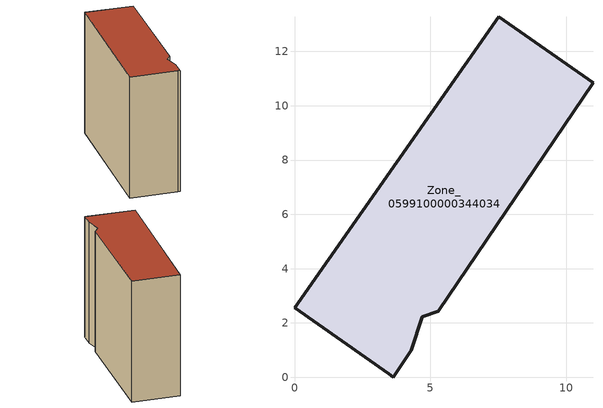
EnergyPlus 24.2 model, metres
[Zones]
Zone_0599100000344034
 floor ground (C_G): 5.29,2.44 4.71,2.22 4.31,0.99 3.63,0 3.48,0.12 0,2.56 7.51,13.28 10.99,10.84 z3.7
 wall outside (C_F): 10.99,10.84 7.51,13.28 0,2.56 3.48,0.12 3.63,0 4.31,0.99 4.71,2.22 5.29,2.44 10.99,10.84 z3.7:15.01
 roof outside (C_R): 4.71,2.22 5.29,2.44 10.99,10.84 7.51,13.28 0,2.56 3.48,0.12 3.63,0 4.31,0.99 z15.01
[BUILDING]
Pand.0599100000344034: North Axis=0; Terrain=City; Loads Convergence Tolerance Value=0.04; Temperature Convergence Tolerance Value=0.4; Solar Distribution=FullExterior; Maximum Number of Warmup Days=25; Minimum Number of Warmup Days=1
[Site:Location]
Rotterdam.The.Hague.AP_ZH_NLD Design_Conditions: Latitude=51.96; Longitude=4.45; Time Zone=1; Elevation=-4.5
[SITE:GROUNDTEMPERATURE:BUILDINGSURFACE]
18, 18, 18, 18, 18, 18, 18, 18, 18, 18, 18, 18
[MATERIAL] Thermal Absorptance=0.9; Solar Absorptance=0.7; Visible Absorptance=0.7
Name | Roughness | Thickness | Conductivity | Density | Specific Heat
G.TI.1992-2005 | MediumSmooth | 0.15 | 0.06 | 540 | 1210
F.TI.1992-2005 | Rough | 0.3 | 0.12 | 1920 | 840
R.TI.1992-2005 | MediumRough | 0.2 | 0.08 | 1500 | 1000
[CONSTRUCTION]
C_G: G.TI.1992-2005
C_F: F.TI.1992-2005
C_R: R.TI.1992-2005
[ZONE]
Zone_0599100000344034: Type=1; Multiplier=1; Ceiling Height=Autocalculate; Volume=Autocalculate; Floor Area=autocalculate; Part of Total Floor Area=Yes
[ZONEINFILTRATION:DESIGNFLOWRATE]
Infil_Zone_0599100000344034: Zone or ZoneList or Space or SpaceList=Zone_0599100000344034; Schedule=AlwaysOn; Design Flow Rate Calculation Method=Flow/Area; Flow Rate per Floor Area=0.0015; Constant Term Coefficient=1; Temperature Term Coefficient=0; Velocity Term Coefficient=0; Velocity Squared Term Coefficient=0
[HVACTEMPLATE:ZONE:IDEALLOADSAIRSYSTEM]
Zone_0599100000344034: Maximum Heating Supply Air Temperature=50; Minimum Cooling Supply Air Temperature=13; Maximum Heating Supply Air Humidity Ratio=0.0156; Minimum Cooling Supply Air Humidity Ratio=0.0077; Heating Limit=NoLimit; Cooling Limit=NoLimit; Dehumidification Control Type=ConstantSensibleHeatRatio; Cooling Sensible Heat Ratio=0.7; Dehumidification Setpoint=60; Humidification Control Type=None; Humidification Setpoint=30; Outdoor Air Method=None; Outdoor Air Flow Rate per Person=0.00944; Outdoor Air Flow Rate per Zone Floor Area=0; Outdoor Air Flow Rate per Zone=0; Demand Controlled Ventilation Type=None; Outdoor Air Economizer Type=NoEconomizer; Heat Recovery Type=None; Sensible Heat Recovery Effectiveness=0.7; Latent Heat Recovery Effectiveness=0.65
[ZONECONTROL:THERMOSTAT]
ThermostatControl_Zone_0599100000344034: Zone or ZoneList=Zone_0599100000344034; Control Type Schedule=DualSetpointControlType; Control 1=Thermostat_Zone_0599100000344034; Temperature Difference Between Cutout And Setpoint=0
[THERMOSTATSETPOINT:DUALSETPOINT]
Thermostat_Zone_0599100000344034: Heating Setpoint Temperature Schedule=HeatingSetpoint_Zone_0599100000344034; Cooling Setpoint Temperature Schedule=CoolingSetpoint_Zone_0599100000344034
[SCHEDULE:COMPACT]
HeatingSetpoint_Zone_0599100000344034: Through: 12/31, For: AllDays, Until: 24:00, 21
CoolingSetpoint_Zone_0599100000344034: Through: 12/31, For: AllDays, Until: 24:00, 24
DualSetpointControlType: Through: 12/31, For: AllDays, Until: 24:00, 4
AlwaysOn: Through: 12/31, For: AllDays, Until: 24:00, 1
